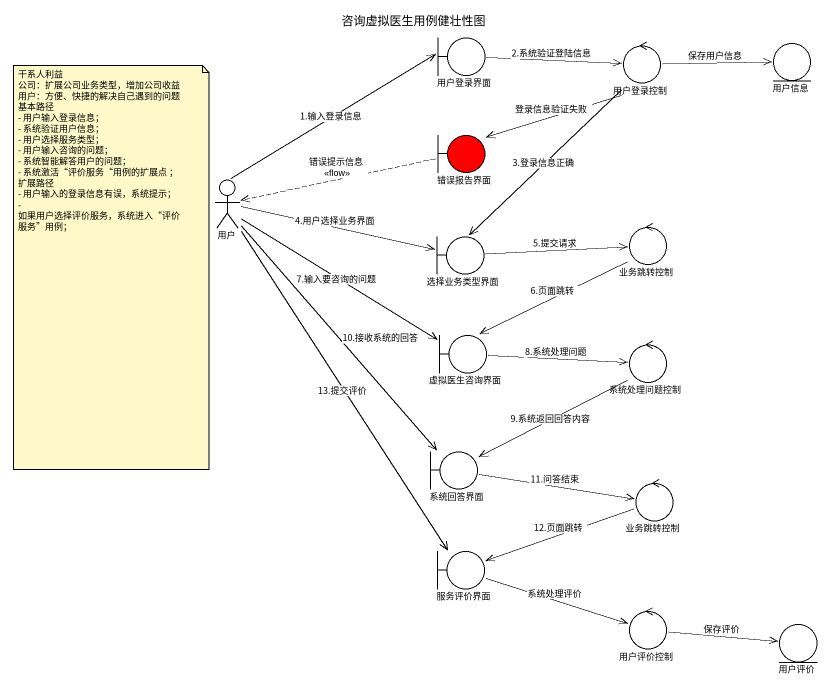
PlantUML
@startuml
title 咨询虚拟医生用例健壮性图
boundary 用户登录界面
control 用户登录控制
entity 用户信息
boundary 错误报告界面 #FF0000
actor 用户
boundary 选择业务类型界面
control 业务跳转控制
boundary 虚拟医生咨询界面
control 系统处理问题控制
boundary 系统回答界面
control "业务跳转控制" as 业务跳转控制_2
boundary 服务评价界面
control 用户评价控制
entity 用户评价
用户登录界面 -right-> 用户登录控制 : 2.系统验证登陆信息
用户登录控制 -right-> 用户信息 : 保存用户信息
用户登录控制 -left-> 错误报告界面 : 登录信息验证失败
用户登录控制 --> 选择业务类型界面 : 3.登录信息正确
错误报告界面 .left.> 用户 : 错误提示信息\n<<flow>>
用户 -up-> 用户登录界面 : 1.输入登录信息
用户 -right-> 选择业务类型界面 : 4.用户选择业务界面
用户 --> 虚拟医生咨询界面 : 7.输入要咨询的问题
用户 --> 系统回答界面 : 10.接收系统的回答
用户 --> 服务评价界面 : 13.提交评价
选择业务类型界面 -right-> 业务跳转控制 : 5.提交请求
业务跳转控制 -left-> 虚拟医生咨询界面 : 6.页面跳转
虚拟医生咨询界面 -right-> 系统处理问题控制 : 8.系统处理问题
系统处理问题控制 -left-> 系统回答界面 : 9.系统返回回答内容
系统回答界面 -right-> 业务跳转控制_2 : 11.问答结束
业务跳转控制_2 -left-> 服务评价界面 : 12.页面跳转
服务评价界面 -right-> 用户评价控制 : 系统处理评价
用户评价控制 -right-> 用户评价 : 保存评价
note as N1
  干系人利益
  公司：扩展公司业务类型，增加公司收益
  用户：方便、快捷的解决自己遇到的问题
  基本路径
  - 用户输入登录信息；
  - 系统验证用户信息；
  - 用户选择服务类型；
  - 用户输入咨询的问题；
  - 系统智能解答用户的问题；
  - 系统激活“评价服务“用例的扩展点 ；
  扩展路径
  - 用户输入的登录信息有误，系统提示；
  - 如果用户选择评价服务，系统进入“评价服务”用例；
end note
@enduml
